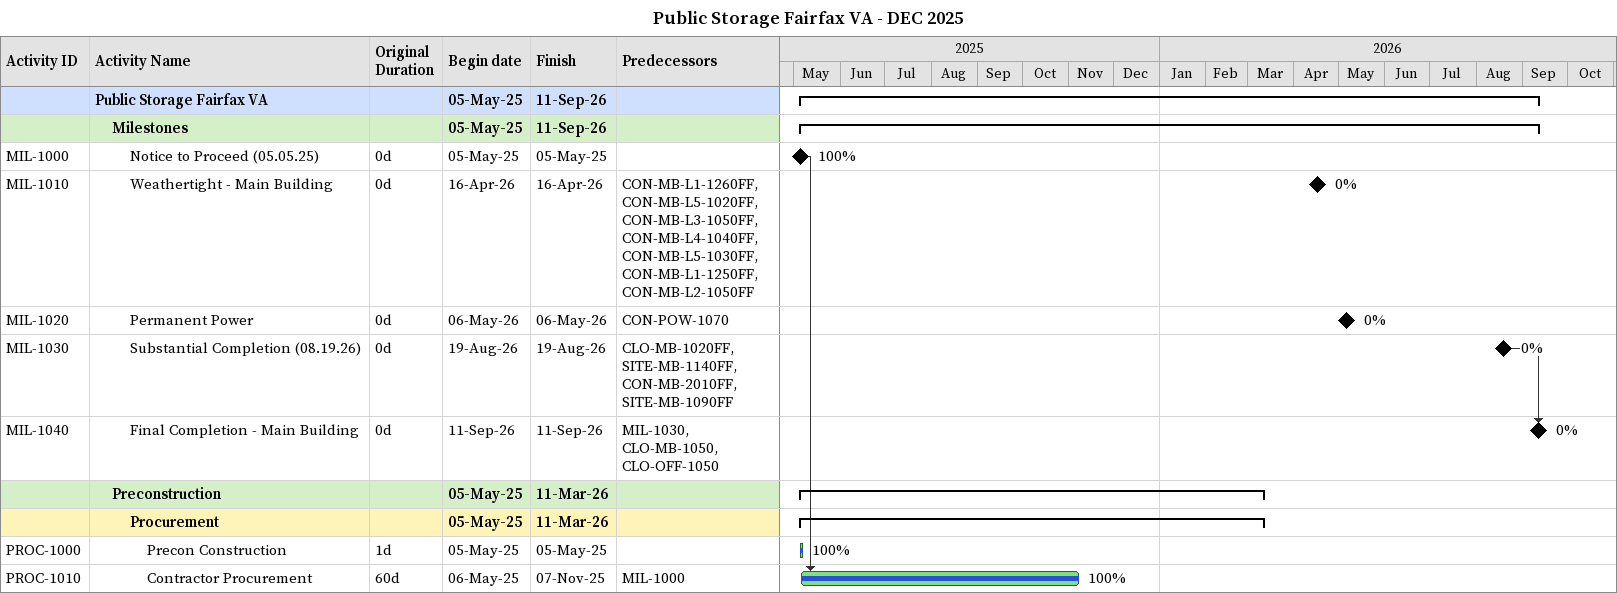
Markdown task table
Public Storage Fairfax VA - DEC 2025

| ID | Level | Task | Original duration | Start | Finish | Predecessors | % complete |
|---|---|---|---|---|---|---|---|
|  | 1 | **Public Storage Fairfax VA** |  | 2025-05-05 | 2026-09-11 |  |  |
|  | 2 | **Milestones** |  | 2025-05-05 | 2026-09-11 |  |  |
| MIL-1000 | 3 | Notice to Proceed (05.05.25) | 0d | 2025-05-05 | 2025-05-05 |  | 100 |
| MIL-1010 | 3 | Weathertight - Main Building | 0d | 2026-04-16 | 2026-04-16 | CON-MB-L1-1260FF, CON-MB-L5-1020FF, CON-MB-L3-1050FF, CON-MB-L4-1040FF, CON-MB-L5-1030FF, CON-MB-L1-1250FF, CON-MB-L2-1050FF | 0 |
| MIL-1020 | 3 | Permanent Power | 0d | 2026-05-06 | 2026-05-06 | CON-POW-1070 | 0 |
| MIL-1030 | 3 | Substantial Completion (08.19.26) | 0d | 2026-08-19 | 2026-08-19 | CLO-MB-1020FF, SITE-MB-1140FF, CON-MB-2010FF, SITE-MB-1090FF | 0 |
| MIL-1040 | 3 | Final Completion - Main Building | 0d | 2026-09-11 | 2026-09-11 | MIL-1030, CLO-MB-1050, CLO-OFF-1050 | 0 |
|  | 2 | **Preconstruction** |  | 2025-05-05 | 2026-03-11 |  |  |
|  | 3 | **Procurement** |  | 2025-05-05 | 2026-03-11 |  |  |
| PROC-1000 | 4 | Precon Construction | 1d | 2025-05-05 | 2025-05-05 |  | 100 |
| PROC-1010 | 4 | Contractor Procurement | 60d | 2025-05-06 | 2025-11-07 | MIL-1000 | 100 |
